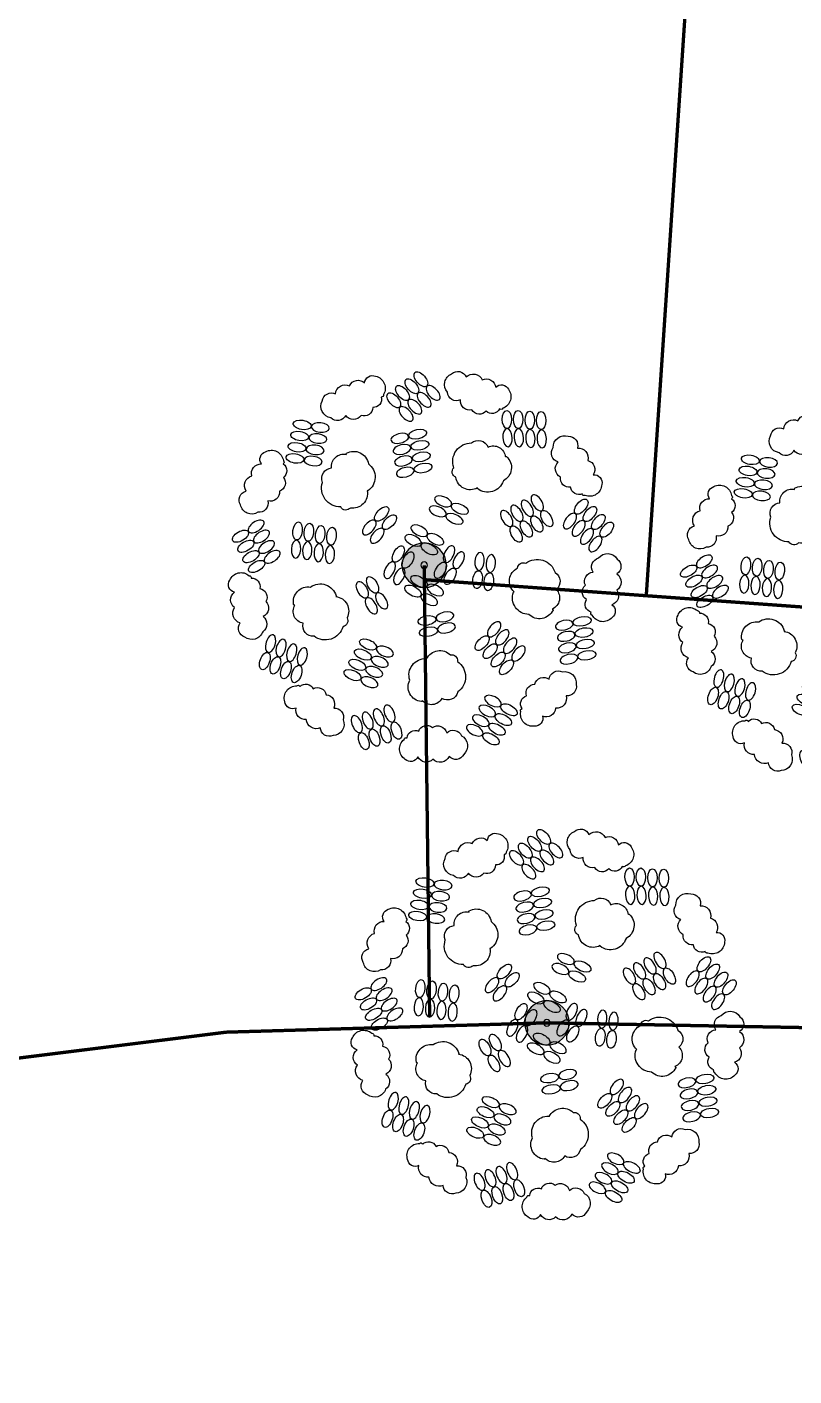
# Model space of a CAD drawing. Extents: x 671027 to 671614, y 802418 to 802669.
# Drawn here: x 671351.28 to 671358.18, y 802594.46 to 802606.59 of the extents above; entities that cross this region are included whole.
import ezdxf

# ---------------------------------------------------------------- set-up
doc = ezdxf.new("R2010")
doc.units = 0
for name, color, linetype in [('Bubbler 60', 200, 'Continuous'), ('casia jaloka', 8, 'Continuous'), ('Pipe-Lateral-10 Bars-32mm', 7, 'Continuous'), ('ROAD BORDER', 7, 'Continuous'), ('Roads boundry', 7, 'Continuous')]:
    doc.layers.add(name, color=color, linetype=linetype)
doc.styles.get("Standard").update_dxf_attribs({"font": 'arial.ttf'})
doc.linetypes.add('32mm', pattern='A,0.5,-0.2,["32mm",Standard,S=0.1,R=0,X=-0.1,Y=-0.05],-0.5', length=1.2)

# ---------------------------------------------------------------- blocks, each defined once
blk = doc.blocks.new('te')
at = {"layer": 'casia jaloka', "color": 50, "elevation": -0.118}
for points in [[(1.096, 2.415, 0.520567), (0.905, 2.488, 0.520567), (0.698, 2.573, 0.520567), (0.489, 2.586, 0.520567), (0.327, 2.657, 0.520567), (0.252, 2.394, 0.520567), (0.286, 2.365, 0.520567), (0.422, 2.239, 0.520567), (0.594, 2.148, 0.520567), (0.803, 2.178, 0.520567), (1.011, 2.172, 0.520567)], [(-0.713, 2.555, 0.520567), (-0.906, 2.488, 0.520567), (-1.119, 2.419, 0.520567), (-1.288, 2.295, 0.520567), (-1.458, 2.245, 0.520567), (-1.346, 1.996, 0.520567), (-1.301, 1.995, 0.520567), (-1.116, 1.986, 0.520567), (-0.926, 2.028, 0.520567), (-0.785, 2.185, 0.520567), (-0.622, 2.313, 0.520567)], [(1.043, 1.467, 0.520567), (0.871, 1.624, 0.520567), (0.627, 1.749, 0.520567), (0.621, 1.766, 0.520567), (0.369, 1.545, 0.520567), (0.475, 1.19, 0.520567), (0.483, 1.192, 0.520567), (0.769, 1.026, 0.520567), (0.892, 1.075, 0.520567)], [(2.392, 1.145, 0.520567), (2.293, 1.324, 0.520567), (2.188, 1.522, 0.520567), (2.037, 1.667, 0.520567), (1.958, 1.826, 0.520567), (1.732, 1.672, 0.520567), (1.739, 1.628, 0.520567), (1.762, 1.444, 0.520567), (1.836, 1.264, 0.520567), (2.015, 1.152, 0.520567), (2.17, 1.014, 0.520567)], [(-2.188, 1.499, 0.520567), (-2.293, 1.323, 0.520567), (-2.413, 1.134, 0.520567), (-2.462, 0.93, 0.520567), (-2.56, 0.783, 0.520567), (-2.314, 0.664, 0.520567), (-2.279, 0.692, 0.520567), (-2.132, 0.804, 0.520567), (-2.013, 0.958, 0.520567), (-2.005, 1.169, 0.520567), (-1.963, 1.372, 0.520567)], [(-1.073, 1.445, 0.520567), (-1.276, 1.33, 0.520567), (-1.47, 1.136, 0.520567), (-1.487, 1.136, 0.520567), (-1.355, 0.828, 0.520567), (-0.985, 0.819, 0.520567), (-0.985, 0.828, 0.520567), (-0.738, 1.048, 0.520567), (-0.747, 1.181, 0.520567)], [(2.569, -0.66, 0.520567), (2.608, -0.459, 0.520567), (2.655, -0.24, 0.520567), (2.632, -0.032, 0.520567), (2.673, 0.14, 0.520567), (2.402, 0.168, 0.520567), (2.378, 0.129, 0.520567), (2.278, -0.027, 0.520567), (2.219, -0.212, 0.520567), (2.284, -0.413, 0.520567), (2.314, -0.618, 0.520567)], [(1.717, -0.538, 0.520567), (1.814, -0.326, 0.520567), (1.857, -0.056, 0.520567), (1.871, -0.045, 0.520567), (1.583, 0.127, 0.520567), (1.278, -0.084, 0.520567), (1.283, -0.091, 0.520567), (1.213, -0.414, 0.520567), (1.298, -0.516, 0.520567)], [(-2.639, -0.258, 0.520567), (-2.607, -0.46, 0.520567), (-2.577, -0.682, 0.520567), (-2.484, -0.87, 0.520567), (-2.464, -1.046, 0.520567), (-2.2, -0.979, 0.520567), (-2.191, -0.935, 0.520567), (-2.15, -0.754, 0.520567), (-2.158, -0.559, 0.520567), (-2.288, -0.394, 0.520567), (-2.386, -0.211, 0.520567)], [(-1.706, -0.574, 0.520567), (-1.659, -0.802, 0.520567), (-1.535, -1.047, 0.520567), (-1.54, -1.063, 0.520567), (-1.206, -1.033, 0.520567), (-1.083, -0.683, 0.520567), (-1.092, -0.681, 0.520567), (-1.225, -0.378, 0.520567), (-1.353, -0.345, 0.520567)], [(0.019, -1.8, 0.520567), (0.25, -1.826, 0.520567), (0.521, -1.783, 0.520567), (0.535, -1.794, 0.520567), (0.61, -1.466, 0.520567), (0.315, -1.241, 0.520567), (0.31, -1.249, 0.520567), (-0.019, -1.282, 0.520567), (-0.09, -1.394, 0.520567)], [(1.543, -2.157, 0.520567), (1.702, -2.028, 0.520567), (1.879, -1.891, 0.520567), (1.995, -1.716, 0.520567), (2.138, -1.611, 0.520567), (1.948, -1.415, 0.520567), (1.905, -1.43, 0.520567), (1.728, -1.485, 0.520567), (1.563, -1.589, 0.520567), (1.485, -1.784, 0.520567), (1.376, -1.961, 0.520567)], [(-1.856, -1.894, 0.520567), (-1.701, -2.029, 0.520567), (-1.536, -2.179, 0.520567), (-1.344, -2.263, 0.520567), (-1.216, -2.385, 0.520567), (-1.056, -2.164, 0.520567), (-1.077, -2.124, 0.520567), (-1.162, -1.96, 0.520567), (-1.293, -1.815, 0.520567), (-1.499, -1.772, 0.520567), (-1.693, -1.695, 0.520567)], [(-0.204, -2.644, 0.520567), (0.001, -2.648, 0.520567), (0.224, -2.656, 0.520567), (0.425, -2.597, 0.520567), (0.602, -2.609, 0.520567), (0.582, -2.336, 0.520567), (0.54, -2.32, 0.520567), (0.37, -2.248, 0.520567), (0.176, -2.222, 0.520567), (-0.01, -2.321, 0.520567), (-0.207, -2.387, 0.520567)]]:
    blk.add_lwpolyline(points, format="xyb", close=True, dxfattribs=at)
at = {"layer": 'casia jaloka', "color": 86}
blk.add_circle((0, 0, -0.118), 0.0446, dxfattribs=at)
at = {"layer": 'casia jaloka', "color": 86, "extrusion": (0, 0, -1)}
for centre, major_axis in [((-0.284, 2.537, -0.118), (-0.068, -0.104)), ((-0.149, 2.458, -0.118), (-0.068, -0.104)), ((-0.01, 2.381, -0.118), (-0.068, -0.104)), ((0.121, 2.298, -0.118), (-0.068, -0.104)), ((1.413, 2.126, -0.118), (-0.119, -0.036)), ((1.465, 1.979, -0.118), (-0.119, -0.036)), ((-1.848, 1.76, -0.118), (0.015, -0.123)), ((-1.694, 1.787, -0.118), (0.015, -0.123)), ((-1.538, 1.818, -0.118), (0.015, -0.123)), ((-1.384, 1.838, -0.118), (0.015, -0.123)), ((1.523, 1.831, -0.118), (-0.119, -0.036)), ((-0.391, 1.757, -0.118), (0.124, 0.008)), ((-0.38, 1.602, -0.118), (0.124, 0.008)), ((1.57, 1.682, -0.118), (-0.119, -0.036)), ((-0.357, 1.444, -0.118), (0.124, 0.008)), ((-0.34, 1.289, -0.118), (0.124, 0.008)), ((0.376, 0.834, -0.118), (0.107, -0.064)), ((1.406, 0.856, -0.118), (0.046, -0.115)), ((1.55, 0.915, -0.118), (0.046, -0.115)), ((0.302, 0.696, -0.118), (0.107, -0.064)), ((1.121, 0.721, -0.118), (0.046, -0.115)), ((1.263, 0.786, -0.118), (0.046, -0.115)), ((2.449, 0.72, -0.118), (-0.114, 0.049)), ((-2.242, 0.519, -0.118), (0.0908, -0.0847)), ((-0.677, 0.615, -0.118), (0.0935, 0.0817)), ((-0.569, 0.503, -0.118), (0.0935, 0.0817)), ((2.394, 0.574, -0.118), (-0.114, 0.049)), ((-2.446, 0.28, -0.118), (0.0908, -0.0847)), ((-2.347, 0.404, -0.118), (0.0908, -0.0847)), ((-0.137, 0.362, -0.118), (0.111, 0.056)), ((2.343, 0.423, -0.118), (-0.114, 0.049)), ((-2.547, 0.161, -0.118), (0.0908, -0.0847)), ((-1.792, 0.171, -0.118), (0.031, 0.12)), ((-1.641, 0.134, -0.118), (0.031, 0.12)), ((-1.484, 0.107, -0.118), (0.031, 0.12)), ((-1.331, 0.075, -0.118), (0.031, 0.12)), ((-0.06, 0.226, -0.118), (0.111, 0.056)), ((0.226, 0.06, -0.118), (0.056, -0.111)), ((0.362, 0.137, -0.118), (0.056, -0.111)), ((2.284, 0.279, -0.118), (-0.114, 0.049)), ((-0.226, -0.06, -0.118), (-0.056, 0.111)), ((0.756, -0.072, -0.118), (-0.028, -0.121)), ((0.909, -0.1, -0.118), (-0.028, -0.121)), ((-0.362, -0.137, -0.118), (-0.056, 0.111)), ((0.06, -0.226, -0.118), (-0.111, -0.056)), ((-0.794, -0.454, -0.118), (-0.049, 0.114)), ((-0.654, -0.386, -0.118), (-0.049, 0.114)), ((0.137, -0.362, -0.118), (-0.111, -0.056)), ((0.165, -0.741, -0.118), (-0.124, -0.011)), ((1.032, -0.843, -0.118), (-0.0954, -0.0794)), ((0.186, -0.896, -0.118), (-0.124, -0.011)), ((1.138, -0.958, -0.118), (-0.0954, -0.0794)), ((2.339, -1.022, -0.118), (-0.056, 0.111)), ((-2.05, -1.044, -0.118), (0.124, -0.007)), ((1.248, -1.073, -0.118), (-0.0954, -0.0794)), ((1.349, -1.191, -0.118), (-0.0954, -0.0794)), ((2.067, -1.182, -0.118), (-0.056, 0.111)), ((2.203, -1.099, -0.118), (-0.056, 0.111)), ((-2.057, -1.199, -0.118), (0.124, -0.007)), ((-2.054, -1.358, -0.118), (0.124, -0.007)), ((-0.56, -1.378, -0.118), (-0.105, 0.066)), ((-0.483, -1.242, -0.118), (-0.105, 0.066)), ((1.929, -1.254, -0.118), (-0.056, 0.111)), ((-2.055, -1.514, -0.118), (0.124, -0.007)), ((-0.634, -1.519, -0.118), (-0.105, 0.066)), ((-0.716, -1.651, -0.118), (-0.105, 0.066)), ((-0.9, -2.117, -0.118), (0.0992, 0.0747)), ((-0.805, -2.241, -0.118), (0.0992, 0.0747)), ((0.672, -2.201, -0.118), (0.028, 0.121)), ((0.824, -2.234, -0.118), (0.028, 0.121)), ((0.981, -2.258, -0.118), (0.028, 0.121)), ((1.135, -2.286, -0.118), (0.028, 0.121)), ((-0.7, -2.361, -0.118), (0.0992, 0.0747)), ((-0.6, -2.481, -0.118), (0.0992, 0.0747))]:
    blk.add_ellipse(centre, major_axis=major_axis, ratio=0.516679, dxfattribs=at)
at = {"layer": 'casia jaloka', "color": 86}
for centre, major_axis in [((-0.427, 2.329, -0.118), (0.073, 0.101)), ((-0.292, 2.25, -0.118), (0.073, 0.101)), ((-0.152, 2.174, -0.118), (0.073, 0.101)), ((-0.021, 2.09, -0.118), (0.073, 0.101)), ((1.17, 2.058, -0.118), (0.12, 0.03)), ((1.223, 1.911, -0.118), (0.12, 0.03)), ((-1.514, 1.567, -0.118), (-0.009, 0.124)), ((-1.36, 1.588, -0.118), (-0.009, 0.124)), ((-0.14, 1.767, -0.118), (-0.124, -0.002)), ((-0.128, 1.612, -0.118), (-0.124, -0.002)), ((1.281, 1.763, -0.118), (0.12, 0.03)), ((1.327, 1.615, -0.118), (0.12, 0.03)), ((-1.824, 1.51, -0.118), (-0.009, 0.124)), ((-1.67, 1.536, -0.118), (-0.009, 0.124)), ((-0.106, 1.454, -0.118), (-0.124, -0.002)), ((-0.088, 1.299, -0.118), (-0.124, -0.002)), ((-0.483, 0.776, -0.118), (-0.0974, -0.077)), ((-0.375, 0.663, -0.118), (-0.0974, -0.077)), ((0.589, 0.7, -0.118), (-0.103, 0.069)), ((1.493, 0.62, -0.118), (-0.04, 0.117)), ((1.638, 0.679, -0.118), (-0.04, 0.117)), ((2.165, 0.678, -0.118), (0.112, -0.054)), ((2.22, 0.825, -0.118), (0.112, -0.054)), ((0.09, 0.47, -0.118), (-0.113, -0.05)), ((0.515, 0.562, -0.118), (-0.103, 0.069)), ((1.208, 0.485, -0.118), (-0.04, 0.117)), ((1.351, 0.55, -0.118), (-0.04, 0.117)), ((2.114, 0.528, -0.118), (0.112, -0.054)), ((-2.062, 0.342, -0.118), (-0.0864, 0.0891)), ((-1.724, 0.413, -0.118), (-0.036, -0.119)), ((-1.573, 0.376, -0.118), (-0.036, -0.119)), ((-1.416, 0.349, -0.118), (-0.036, -0.119)), ((-1.263, 0.318, -0.118), (-0.036, -0.119)), ((0.167, 0.334, -0.118), (-0.113, -0.05)), ((2.055, 0.384, -0.118), (0.112, -0.054)), ((-2.267, 0.103, -0.118), (-0.0864, 0.0891)), ((-2.167, 0.227, -0.118), (-0.0864, 0.0891)), ((-0.47, 0.09, -0.118), (0.05, -0.113)), ((-0.334, 0.167, -0.118), (0.05, -0.113)), ((-2.368, -0.016, -0.118), (-0.0864, 0.0891)), ((0.47, -0.09, -0.118), (-0.05, 0.113)), ((-0.887, -0.22, -0.118), (0.043, -0.116)), ((-0.747, -0.152, -0.118), (0.043, -0.116)), ((0.334, -0.167, -0.118), (-0.05, 0.113)), ((-0.167, -0.334, -0.118), (0.113, 0.05)), ((0.694, -0.316, -0.118), (0.034, 0.12)), ((0.847, -0.344, -0.118), (0.034, 0.12)), ((-0.09, -0.47, -0.118), (0.113, 0.05)), ((-0.086, -0.757, -0.118), (0.124, 0.005)), ((2.23, -0.795, -0.118), (0.051, -0.113)), ((-0.065, -0.912, -0.118), (0.124, 0.005)), ((0.835, -0.999, -0.118), (0.0993, 0.0746)), ((1.821, -1.027, -0.118), (0.051, -0.113)), ((1.959, -0.955, -0.118), (0.051, -0.113)), ((2.095, -0.872, -0.118), (0.051, -0.113)), ((-1.8, -1.063, -0.118), (-0.124, 0.013)), ((-0.692, -1.103, -0.118), (0.102, -0.071)), ((0.941, -1.115, -0.118), (0.0993, 0.0746)), ((-1.806, -1.219, -0.118), (-0.124, 0.013)), ((-0.844, -1.379, -0.118), (0.102, -0.071)), ((-0.769, -1.239, -0.118), (0.102, -0.071)), ((1.051, -1.229, -0.118), (0.0993, 0.0746)), ((1.152, -1.348, -0.118), (0.0993, 0.0746)), ((-1.804, -1.534, -0.118), (-0.124, 0.013)), ((-1.803, -1.378, -0.118), (-0.124, 0.013)), ((-0.926, -1.512, -0.118), (0.102, -0.071)), ((0.735, -1.957, -0.118), (-0.034, -0.119)), ((-0.695, -1.971, -0.118), (-0.103, -0.07)), ((-0.6, -2.095, -0.118), (-0.103, -0.07)), ((0.887, -1.991, -0.118), (-0.034, -0.119)), ((1.044, -2.015, -0.118), (-0.034, -0.119)), ((1.197, -2.043, -0.118), (-0.034, -0.119)), ((-0.495, -2.214, -0.118), (-0.103, -0.07)), ((-0.396, -2.335, -0.118), (-0.103, -0.07))]:
    blk.add_ellipse(centre, major_axis=major_axis, ratio=0.516679, dxfattribs=at)
blk = doc.blocks.new('Bubbler 60')
at = {"layer": 'Bubbler 60'}
h = blk.add_hatch(color=200, dxfattribs=at)
h.dxf.hatch_style = 1
h.paths.add_polyline_path([(0.2, 0, 1), (-0.2, 0, 1)])
at = {"layer": 'Bubbler 60', "color": 7}
blk.add_circle((0, 0), 0.2, dxfattribs=at)

msp = doc.modelspace()

# ---------------------------------------------------------------- linework, layer by layer
at = {"layer": 'Pipe-Lateral-10 Bars-32mm', "color": 5, "linetype": '32mm', "const_width": 0.03, "elevation": 0}
for points in [[(671356.855, 802601.479), (671357.201, 802606.661, 0.022325), (671357.311, 802611.606, -1.02278)], [(671360.399, 802597.555), (671355.961, 802597.637, 0.071372), (671347.39, 802596.568, -0.697455)]]:
    msp.add_lwpolyline(points, format="xyb", dxfattribs=at)
at = {"layer": 'Pipe-Lateral-10 Bars-32mm', "color": 5, "linetype": '32mm', "const_width": 0.03}
msp.add_lwpolyline([(671354.857, 802601.753), (671354.906, 802597.687)], dxfattribs=at)
at = {"layer": 'Pipe-Lateral-10 Bars-32mm', "color": 5, "linetype": '32mm', "const_width": 0.03, "elevation": 0}
msp.add_lwpolyline([(671363.13, 802601.025), (671354.858, 802601.623)], dxfattribs=at)
at = {"layer": 'ROAD BORDER', "color": 0}
msp.add_arc((671356.418, 802548.897), 66.5, 47.97284, 151.05895, dxfattribs=at)
msp.add_arc((671356.418, 802548.897), 66.5, 47.97284, 151.05895, dxfattribs=at)
at = {"layer": 'ROAD BORDER'}
msp.add_arc((671356.457, 802548.966), 64, 47.96386, 151.04997, dxfattribs=at)
at = {"layer": 'Roads boundry', "color": 3}
msp.add_lwpolyline([(671248.591, 802451.988, -0.061033), (671300.237, 802580.059, -0.480427), (671399.317, 802596.5), (671471.758, 802531.196, -0.720128), (671452.819, 802487.724, 0.224449), (671290.835, 802427.96, -0.764766), (671248.569, 802451.907)], format="xyb", close=True, dxfattribs=at)
at = {"layer": 'Roads boundry'}
msp.add_arc((671356.418, 802548.897), 66.5, 47.97284, 151.05895, dxfattribs=at)
msp.add_arc((671356.418, 802548.897), 66.5, 47.97284, 151.05895, dxfattribs=at)
msp.add_arc((671356.418, 802548.897), 66.5, 47.97284, 151.05895, dxfattribs=at)
msp.add_arc((671356.418, 802548.897), 66.5, 47.97284, 151.05895, dxfattribs=at)

# ---------------------------------------------------------------- block references
at = {"layer": 'Bubbler 60', "extrusion": (-2.61984e-16, 8.95385e-15, -1), "rotation": 272.5847862546144}
for p in [(-671354.857, 802601.753, -0.078), (-671355.961, 802597.637, -0.078)]:
    msp.add_blockref('Bubbler 60', p, dxfattribs=at)
at = {"layer": 'casia jaloka', "color": 2, "extrusion": (-2.61984e-16, 8.95385e-15, -1), "xscale": 0.6554560597508717, "yscale": 0.6554560597508717, "zscale": -0.6554560597508717, "rotation": 272.5847862546144}
for p in [(-671354.857, 802601.753, -0.078), (-671358.89, 802601.439, -0.078), (-671355.961, 802597.637, -0.078)]:
    msp.add_blockref('te', p, dxfattribs=at)

doc.saveas('drawing.dxf')
